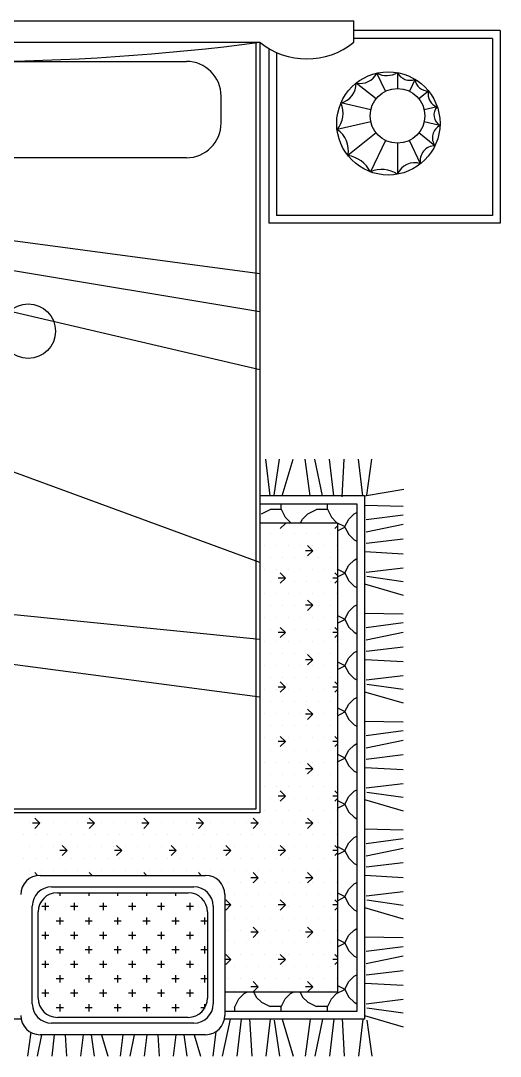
# Model space of a CAD drawing. Header units: inches. Extents: x 11.4 to 53.9, y 13.7 to 38.5.
# Drawn here: x 22.176 to 23.419, y 18.944 to 21.631 of the extents above; entities that cross this region are included whole.
import ezdxf

# ---------------------------------------------------------------- set-up
doc = ezdxf.new("R2010")
doc.units = ezdxf.units.IN
doc.header["$MEASUREMENT"] = 0
doc.layers.add('02', color=2, linetype='Continuous')
doc.layers.add('4', color=4, linetype='Continuous')

msp = doc.modelspace()

# ---------------------------------------------------------------- linework, layer by layer
at = {"layer": '02'}
for p, q in [((23.3987, 21.5856), (23.0394, 21.5856)), ((23.3987, 21.5856), (23.3987, 21.1256)), ((22.7853, 21.5757), (22.7853, 19.5857)), ((21.4853, 21.5257), (22.6053, 21.5257)), ((22.8387, 21.549), (22.8387, 21.1256)), ((23.1216, 21.4483), (23.099, 21.4953)), ((23.1524, 21.4966), (23.1524, 21.4553)), ((23.1981, 21.4793), (23.1831, 21.4483)), ((23.0969, 21.4287), (23.0455, 21.4697)), ((23.233, 21.4488), (23.2078, 21.4287)), ((22.6953, 21.3657), (22.6953, 21.4357)), ((23.0833, 21.4002), (23.0058, 21.4179)), ((23.2555, 21.408), (23.2215, 21.4002)), ((23.0833, 21.3687), (22.9958, 21.3487)), ((23.2625, 21.3593), (23.2215, 21.3687)), ((23.0969, 21.3403), (23.0236, 21.2818)), ((23.2495, 21.307), (23.2078, 21.3403)), ((23.1216, 21.3206), (23.0824, 21.2391)), ((23.1524, 21.3136), (23.1524, 21.233)), ((23.2123, 21.2601), (23.1831, 21.3206)), ((22.6053, 21.2757), (21.4853, 21.2757)), ((21.2953, 21.1757), (22.7953, 20.9757)), ((22.7953, 20.8757), (21.2953, 21.1257)), ((23.3987, 21.1256), (22.8387, 21.1256)), ((22.7953, 20.7257), (21.2953, 21.0757)), ((22.7953, 20.2257), (21.2953, 20.7757)), ((22.8223, 20.398), (22.811, 20.494)), ((22.833, 20.4002), (22.8463, 20.494)), ((22.8539, 20.398), (22.882, 20.494)), ((22.9262, 20.398), (22.9134, 20.494)), ((22.9583, 20.398), (22.9383, 20.494)), ((22.9876, 20.398), (22.9761, 20.494)), ((23.0089, 20.3958), (23.0146, 20.494)), ((23.0623, 20.398), (23.051, 20.494)), ((23.073, 20.4002), (23.0863, 20.494)), ((23.0671, 20.398), (22.7953, 20.398)), ((23.0671, 20.398), (23.1686, 20.4155)), ((23.0671, 20.398), (23.0671, 19.0401)), ((22.7953, 20.378), (23.0471, 20.378)), ((22.8498, 20.378), (22.8498, 20.3654)), ((22.9698, 20.378), (22.9698, 20.3654)), ((23.0471, 20.378), (23.0471, 19.0601)), ((23.0667, 20.374), (23.1671, 20.372)), ((22.7997, 20.3517), (22.8223, 20.363)), ((22.7997, 20.3517), (22.8223, 20.363)), ((22.8498, 20.363), (22.8223, 20.363)), ((22.8498, 20.3654), (22.8611, 20.3428)), ((22.8611, 20.3429), (22.8747, 20.3293)), ((22.9061, 20.3381), (22.9197, 20.3517)), ((22.9197, 20.3517), (22.9423, 20.363)), ((22.9197, 20.3517), (22.9423, 20.363)), ((22.9698, 20.363), (22.9423, 20.363)), ((22.9698, 20.3654), (22.9811, 20.3428)), ((22.9811, 20.3429), (22.9947, 20.3293)), ((23.0261, 20.3381), (23.0397, 20.3517)), ((23.0397, 20.3517), (23.0471, 20.3554)), ((23.0397, 20.3517), (23.0471, 20.3554)), ((23.0711, 20.3366), (23.1671, 20.3494)), ((22.7953, 20.328), (22.9971, 20.328)), ((22.8619, 20.3266), (22.8486, 20.3134)), ((22.8619, 20.3266), (22.8605, 20.328)), ((22.8747, 20.3293), (22.8773, 20.328)), ((22.9011, 20.328), (22.9061, 20.3381)), ((22.9971, 20.3205), (22.99, 20.3134)), ((22.9947, 20.3293), (23.0163, 20.3185)), ((22.9947, 20.3293), (23.0163, 20.3185)), ((22.9971, 20.328), (22.9971, 19.1101)), ((22.9971, 20.3079), (23.0163, 20.3175)), ((22.9971, 20.3079), (23.0163, 20.3175)), ((23.0163, 20.3185), (23.0261, 20.3381)), ((23.0163, 20.3175), (23.0261, 20.2979)), ((23.0711, 20.3046), (23.1671, 20.3245)), ((22.823, 20.3013), (22.823, 20.3013)), ((22.8543, 20.3013), (22.8543, 20.3013)), ((22.8855, 20.3013), (22.8855, 20.3013)), ((22.9168, 20.3013), (22.9168, 20.3013)), ((22.948, 20.3013), (22.948, 20.3013)), ((22.9793, 20.3013), (22.9793, 20.3013)), ((23.0261, 20.2979), (23.0397, 20.2843)), ((22.8074, 20.2701), (22.8074, 20.2701)), ((22.8387, 20.2701), (22.8387, 20.2701)), ((22.8699, 20.2701), (22.8699, 20.2701)), ((22.9012, 20.2701), (22.9012, 20.2701)), ((22.9326, 20.2559), (22.9193, 20.2692)), ((22.9324, 20.2701), (22.9324, 20.2701)), ((22.9637, 20.2701), (22.9637, 20.2701)), ((22.9949, 20.2701), (22.9949, 20.2701)), ((23.0397, 20.2843), (23.0471, 20.2806)), ((23.0397, 20.2843), (23.0471, 20.2806)), ((23.0711, 20.2753), (23.1671, 20.2868)), ((22.823, 20.2388), (22.823, 20.2388)), ((22.8543, 20.2388), (22.8543, 20.2388)), ((22.8855, 20.2388), (22.8855, 20.2388)), ((22.9326, 20.2559), (22.9138, 20.2559)), ((22.9168, 20.2388), (22.9168, 20.2388)), ((22.9326, 20.2559), (22.9193, 20.2426)), ((22.948, 20.2388), (22.948, 20.2388)), ((22.9793, 20.2388), (22.9793, 20.2388)), ((23.0397, 20.2317), (23.0471, 20.2354)), ((23.0397, 20.2317), (23.0471, 20.2354)), ((23.0689, 20.2539), (23.1671, 20.2483)), ((23.0163, 20.1985), (23.0261, 20.2181)), ((23.0261, 20.2181), (23.0397, 20.2317)), ((23.0711, 20.2006), (23.1671, 20.2119)), ((22.8074, 20.2076), (22.8074, 20.2076)), ((22.8387, 20.2076), (22.8387, 20.2076)), ((22.8619, 20.1852), (22.8431, 20.1852)), ((22.8619, 20.1852), (22.8486, 20.1984)), ((22.8619, 20.1852), (22.8486, 20.1719)), ((22.8699, 20.2076), (22.8699, 20.2076)), ((22.9012, 20.2076), (22.9012, 20.2076)), ((22.9324, 20.2076), (22.9324, 20.2076)), ((22.9637, 20.2076), (22.9637, 20.2076)), ((22.9971, 20.1852), (22.9845, 20.1852)), ((22.9971, 20.1913), (22.99, 20.1984)), ((22.9949, 20.2076), (22.9949, 20.2076)), ((22.9971, 20.2081), (23.0163, 20.1985)), ((22.9971, 20.2081), (23.0163, 20.1985)), ((22.9971, 20.1879), (23.0163, 20.1975)), ((22.9971, 20.1879), (23.0163, 20.1975)), ((23.0163, 20.1975), (23.0261, 20.1779)), ((23.0733, 20.1899), (23.1671, 20.1765)), ((22.7953, 20.0257), (21.2953, 20.1757)), ((22.823, 20.1763), (22.823, 20.1763)), ((22.8543, 20.1763), (22.8543, 20.1763)), ((22.8855, 20.1763), (22.8855, 20.1763)), ((22.9168, 20.1763), (22.9168, 20.1763)), ((22.948, 20.1763), (22.948, 20.1763)), ((22.9793, 20.1763), (22.9793, 20.1763)), ((22.9971, 20.179), (22.99, 20.1719)), ((23.0261, 20.1779), (23.0397, 20.1643)), ((23.0397, 20.1643), (23.0471, 20.1606)), ((23.0397, 20.1643), (23.0471, 20.1606)), ((23.0671, 20.1701), (23.1671, 20.1409)), ((22.8074, 20.1451), (22.8074, 20.1451)), ((22.8387, 20.1451), (22.8387, 20.1451)), ((22.8699, 20.1451), (22.8699, 20.1451)), ((22.9012, 20.1451), (22.9012, 20.1451)), ((22.9326, 20.1145), (22.9193, 20.1277)), ((22.9324, 20.1451), (22.9324, 20.1451)), ((22.9637, 20.1451), (22.9637, 20.1451)), ((22.9949, 20.1451), (22.9949, 20.1451)), ((22.823, 20.1138), (22.823, 20.1138)), ((22.8543, 20.1138), (22.8543, 20.1138)), ((22.8855, 20.1138), (22.8855, 20.1138)), ((22.9326, 20.1145), (22.9138, 20.1145)), ((22.9168, 20.1138), (22.9168, 20.1138)), ((22.9326, 20.1145), (22.9193, 20.1012)), ((22.948, 20.1138), (22.948, 20.1138)), ((22.9793, 20.1138), (22.9793, 20.1138)), ((23.0261, 20.0981), (23.0397, 20.1117)), ((23.0397, 20.1117), (23.0471, 20.1154)), ((22.7953, 19.8757), (21.2953, 20.0757)), ((22.8074, 20.0826), (22.8074, 20.0826)), ((22.8387, 20.0826), (22.8387, 20.0826)), ((22.8699, 20.0826), (22.8699, 20.0826)), ((22.9012, 20.0826), (22.9012, 20.0826)), ((22.9324, 20.0826), (22.9324, 20.0826)), ((22.9637, 20.0826), (22.9637, 20.0826)), ((22.9949, 20.0826), (22.9949, 20.0826)), ((22.9971, 20.0881), (23.0163, 20.0785)), ((22.9971, 20.0881), (23.0163, 20.0785)), ((22.9971, 20.0679), (23.0163, 20.0775)), ((22.9971, 20.0679), (23.0163, 20.0775)), ((23.0163, 20.0785), (23.0261, 20.0981)), ((23.0163, 20.0775), (23.0261, 20.0579)), ((23.0667, 20.094), (23.1671, 20.092)), ((22.823, 20.0513), (22.823, 20.0513)), ((22.8619, 20.0438), (22.8486, 20.057)), ((22.8543, 20.0513), (22.8543, 20.0513)), ((22.8855, 20.0513), (22.8855, 20.0513)), ((22.9168, 20.0513), (22.9168, 20.0513)), ((22.948, 20.0513), (22.948, 20.0513)), ((22.9793, 20.0513), (22.9793, 20.0513)), ((22.9971, 20.0499), (22.99, 20.057)), ((23.0261, 20.0579), (23.0397, 20.0443)), ((23.0711, 20.0566), (23.1671, 20.0694)), ((22.8074, 20.0201), (22.8074, 20.0201)), ((22.8387, 20.0201), (22.8387, 20.0201)), ((22.8619, 20.0438), (22.8431, 20.0438)), ((22.8619, 20.0438), (22.8486, 20.0305)), ((22.8699, 20.0201), (22.8699, 20.0201)), ((22.9012, 20.0201), (22.9012, 20.0201)), ((22.9324, 20.0201), (22.9324, 20.0201)), ((22.9637, 20.0201), (22.9637, 20.0201)), ((22.9971, 20.0438), (22.9845, 20.0438)), ((22.9971, 20.0376), (22.99, 20.0305)), ((22.9949, 20.0201), (22.9949, 20.0201)), ((23.0397, 20.0443), (23.0471, 20.0406)), ((23.0711, 20.0246), (23.1671, 20.0445)), ((23.0397, 19.9917), (23.0471, 19.9954)), ((23.0711, 19.9953), (23.1671, 20.0068)), ((22.823, 19.9888), (22.823, 19.9888)), ((22.8543, 19.9888), (22.8543, 19.9888)), ((22.8855, 19.9888), (22.8855, 19.9888)), ((22.9326, 19.9731), (22.9138, 19.9731)), ((22.9168, 19.9888), (22.9168, 19.9888)), ((22.9326, 19.9731), (22.9193, 19.9863)), ((22.9326, 19.9731), (22.9193, 19.9598)), ((22.948, 19.9888), (22.948, 19.9888)), ((22.9793, 19.9888), (22.9793, 19.9888)), ((22.9971, 19.9681), (23.0163, 19.9585)), ((22.9971, 19.9681), (23.0163, 19.9585)), ((23.0163, 19.9585), (23.0261, 19.9781)), ((23.0261, 19.9781), (23.0397, 19.9917)), ((23.0689, 19.9739), (23.1671, 19.9683)), ((22.8074, 19.9576), (22.8074, 19.9576)), ((22.8387, 19.9576), (22.8387, 19.9576)), ((22.8699, 19.9576), (22.8699, 19.9576)), ((22.9012, 19.9576), (22.9012, 19.9576)), ((22.9324, 19.9576), (22.9324, 19.9576)), ((22.9637, 19.9576), (22.9637, 19.9576)), ((22.9949, 19.9576), (22.9949, 19.9576)), ((22.9971, 19.9479), (23.0163, 19.9575)), ((22.9971, 19.9479), (23.0163, 19.9575)), ((23.0163, 19.9575), (23.0261, 19.9379)), ((22.823, 19.9263), (22.823, 19.9263)), ((22.8619, 19.9023), (22.8486, 19.9156)), ((22.8543, 19.9263), (22.8543, 19.9263)), ((22.8855, 19.9263), (22.8855, 19.9263)), ((22.9168, 19.9263), (22.9168, 19.9263)), ((22.948, 19.9263), (22.948, 19.9263)), ((22.9793, 19.9263), (22.9793, 19.9263)), ((22.9971, 19.9085), (22.99, 19.9156)), ((23.0261, 19.9379), (23.0397, 19.9243)), ((23.0397, 19.9243), (23.0471, 19.9206)), ((23.0397, 19.9243), (23.0471, 19.9206)), ((23.0711, 19.9206), (23.1671, 19.9319)), ((22.8074, 19.8951), (22.8074, 19.8951)), ((22.8387, 19.8951), (22.8387, 19.8951)), ((22.8619, 19.9023), (22.8431, 19.9023)), ((22.8619, 19.9023), (22.8486, 19.8891)), ((22.8699, 19.8951), (22.8699, 19.8951)), ((22.9012, 19.8951), (22.9012, 19.8951)), ((22.9324, 19.8951), (22.9324, 19.8951)), ((22.9637, 19.8951), (22.9637, 19.8951)), ((22.9971, 19.9023), (22.9845, 19.9023)), ((22.9971, 19.8962), (22.99, 19.8891)), ((22.9949, 19.8951), (22.9949, 19.8951)), ((23.0671, 19.8901), (23.1671, 19.8609)), ((23.0733, 19.9099), (23.1671, 19.8965)), ((22.823, 19.8638), (22.823, 19.8638)), ((22.8543, 19.8638), (22.8543, 19.8638)), ((22.8855, 19.8638), (22.8855, 19.8638)), ((22.9168, 19.8638), (22.9168, 19.8638)), ((22.948, 19.8638), (22.948, 19.8638)), ((22.9793, 19.8638), (22.9793, 19.8638)), ((23.0261, 19.8581), (23.0397, 19.8717)), ((23.0397, 19.8717), (23.0471, 19.8754)), ((22.8074, 19.8326), (22.8074, 19.8326)), ((22.8387, 19.8326), (22.8387, 19.8326)), ((22.8699, 19.8326), (22.8699, 19.8326)), ((22.9012, 19.8326), (22.9012, 19.8326)), ((22.9326, 19.8316), (22.9193, 19.8449)), ((22.9324, 19.8326), (22.9324, 19.8326)), ((22.9637, 19.8326), (22.9637, 19.8326)), ((22.9949, 19.8326), (22.9949, 19.8326)), ((22.9971, 19.8481), (23.0163, 19.8385)), ((22.9971, 19.8481), (23.0163, 19.8385)), ((22.9971, 19.8279), (23.0163, 19.8375)), ((23.0163, 19.8385), (23.0261, 19.8581)), ((23.0163, 19.8375), (23.0261, 19.8179)), ((22.9326, 19.8316), (22.9138, 19.8316)), ((22.9326, 19.8316), (22.9193, 19.8184)), ((23.0261, 19.8179), (23.0397, 19.8043)), ((23.0667, 19.814), (23.1671, 19.812)), ((22.823, 19.8013), (22.823, 19.8013)), ((22.8543, 19.8013), (22.8543, 19.8013)), ((22.8855, 19.8013), (22.8855, 19.8013)), ((22.9168, 19.8013), (22.9168, 19.8013)), ((22.948, 19.8013), (22.948, 19.8013)), ((22.9793, 19.8013), (22.9793, 19.8013)), ((23.0397, 19.8043), (23.0471, 19.8006)), ((23.0711, 19.7766), (23.1671, 19.7894)), ((22.8074, 19.7701), (22.8074, 19.7701)), ((22.8387, 19.7701), (22.8387, 19.7701)), ((22.8619, 19.7609), (22.8431, 19.7609)), ((22.8619, 19.7609), (22.8486, 19.7742)), ((22.8619, 19.7609), (22.8486, 19.7477)), ((22.8699, 19.7701), (22.8699, 19.7701)), ((22.9012, 19.7701), (22.9012, 19.7701)), ((22.9324, 19.7701), (22.9324, 19.7701)), ((22.9637, 19.7701), (22.9637, 19.7701)), ((22.9971, 19.7609), (22.9845, 19.7609)), ((22.9971, 19.7671), (22.99, 19.7742)), ((22.9971, 19.7548), (22.99, 19.7477)), ((22.9949, 19.7701), (22.9949, 19.7701)), ((23.0261, 19.7381), (23.0397, 19.7517)), ((23.0397, 19.7517), (23.0471, 19.7554)), ((23.0397, 19.7517), (23.0471, 19.7554)), ((23.0711, 19.7446), (23.1671, 19.7645)), ((22.823, 19.7388), (22.823, 19.7388)), ((22.8543, 19.7388), (22.8543, 19.7388)), ((22.8855, 19.7388), (22.8855, 19.7388)), ((22.9168, 19.7388), (22.9168, 19.7388)), ((22.948, 19.7388), (22.948, 19.7388)), ((22.9793, 19.7388), (22.9793, 19.7388)), ((22.9971, 19.7281), (23.0163, 19.7185)), ((22.9971, 19.7281), (23.0163, 19.7185)), ((23.0163, 19.7185), (23.0261, 19.7381)), ((23.0711, 19.7153), (23.1671, 19.7268)), ((22.8074, 19.7076), (22.8074, 19.7076)), ((22.8387, 19.7076), (22.8387, 19.7076)), ((22.8699, 19.7076), (22.8699, 19.7076)), ((22.9012, 19.7076), (22.9012, 19.7076)), ((22.9326, 19.6902), (22.9193, 19.7035)), ((22.9324, 19.7076), (22.9324, 19.7076)), ((22.9637, 19.7076), (22.9637, 19.7076)), ((22.9949, 19.7076), (22.9949, 19.7076)), ((22.9971, 19.7079), (23.0163, 19.7175)), ((22.9971, 19.7079), (23.0163, 19.7175)), ((23.0163, 19.7175), (23.0261, 19.6979)), ((23.0261, 19.6979), (23.0397, 19.6843)), ((22.823, 19.6763), (22.823, 19.6763)), ((22.8543, 19.6763), (22.8543, 19.6763)), ((22.8855, 19.6763), (22.8855, 19.6763)), ((22.9326, 19.6902), (22.9138, 19.6902)), ((22.9168, 19.6763), (22.9168, 19.6763)), ((22.9326, 19.6902), (22.9193, 19.677)), ((22.948, 19.6763), (22.948, 19.6763)), ((22.9793, 19.6763), (22.9793, 19.6763)), ((23.0397, 19.6843), (23.0471, 19.6806)), ((23.0397, 19.6843), (23.0471, 19.6806)), ((23.0689, 19.6939), (23.1671, 19.6883)), ((22.8074, 19.6451), (22.8074, 19.6451)), ((22.8387, 19.6451), (22.8387, 19.6451)), ((22.8699, 19.6451), (22.8699, 19.6451)), ((22.9012, 19.6451), (22.9012, 19.6451)), ((22.9324, 19.6451), (22.9324, 19.6451)), ((22.9637, 19.6451), (22.9637, 19.6451)), ((22.9949, 19.6451), (22.9949, 19.6451)), ((23.0711, 19.6406), (23.1671, 19.6519)), ((22.8619, 19.6195), (22.8431, 19.6195)), ((22.8619, 19.6195), (22.8486, 19.6328)), ((22.8619, 19.6195), (22.8486, 19.6062)), ((22.9971, 19.6195), (22.9845, 19.6195)), ((22.9971, 19.6256), (22.99, 19.6328)), ((23.0163, 19.5985), (23.0261, 19.6181)), ((23.0261, 19.6181), (23.0397, 19.6317)), ((23.0397, 19.6317), (23.0471, 19.6354)), ((23.0397, 19.6317), (23.0471, 19.6354)), ((23.0733, 19.6299), (23.1671, 19.6165)), ((22.823, 19.6138), (22.823, 19.6138)), ((22.8543, 19.6138), (22.8543, 19.6138)), ((22.8855, 19.6138), (22.8855, 19.6138)), ((22.9168, 19.6138), (22.9168, 19.6138)), ((22.948, 19.6138), (22.948, 19.6138)), ((22.9793, 19.6138), (22.9793, 19.6138)), ((22.9971, 19.6134), (22.99, 19.6062)), ((22.9971, 19.6081), (23.0163, 19.5985)), ((22.9971, 19.6081), (23.0163, 19.5985)), ((22.9971, 19.5879), (23.0163, 19.5975)), ((23.0163, 19.5975), (23.0261, 19.5779)), ((23.0671, 19.6101), (23.1671, 19.5809)), ((22.7853, 19.5857), (21.3053, 19.5857)), ((22.8074, 19.5826), (22.8074, 19.5826)), ((22.8387, 19.5826), (22.8387, 19.5826)), ((22.8699, 19.5826), (22.8699, 19.5826)), ((22.9012, 19.5826), (22.9012, 19.5826)), ((22.9324, 19.5826), (22.9324, 19.5826)), ((22.9637, 19.5826), (22.9637, 19.5826)), ((22.9949, 19.5826), (22.9949, 19.5826)), ((23.0261, 19.5779), (23.0397, 19.5643)), ((23.0397, 19.5643), (23.0471, 19.5606)), ((23.0397, 19.5643), (23.0471, 19.5606)), ((22.198, 19.5513), (22.198, 19.5513)), ((22.2255, 19.5488), (22.2067, 19.5488)), ((22.2255, 19.5488), (22.2122, 19.5621)), ((22.2255, 19.5488), (22.2122, 19.5355)), ((22.2293, 19.5513), (22.2293, 19.5513)), ((22.2605, 19.5513), (22.2605, 19.5513)), ((22.2918, 19.5513), (22.2918, 19.5513)), ((22.323, 19.5513), (22.323, 19.5513)), ((22.3669, 19.5488), (22.3481, 19.5488)), ((22.3669, 19.5488), (22.3536, 19.5621)), ((22.3669, 19.5488), (22.3536, 19.5355)), ((22.3543, 19.5513), (22.3543, 19.5513)), ((22.3855, 19.5513), (22.3855, 19.5513)), ((22.4168, 19.5513), (22.4168, 19.5513)), ((22.448, 19.5513), (22.448, 19.5513)), ((22.4793, 19.5513), (22.4793, 19.5513)), ((22.5083, 19.5488), (22.4895, 19.5488)), ((22.5083, 19.5488), (22.495, 19.5621)), ((22.5083, 19.5488), (22.495, 19.5355)), ((22.5105, 19.5513), (22.5105, 19.5513)), ((22.5418, 19.5513), (22.5418, 19.5513)), ((22.573, 19.5513), (22.573, 19.5513)), ((22.6043, 19.5513), (22.6043, 19.5513)), ((22.6497, 19.5488), (22.631, 19.5488)), ((22.6355, 19.5513), (22.6355, 19.5513)), ((22.6497, 19.5488), (22.6365, 19.5621)), ((22.6497, 19.5488), (22.6365, 19.5355)), ((22.6668, 19.5513), (22.6668, 19.5513)), ((22.698, 19.5513), (22.698, 19.5513)), ((22.7293, 19.5513), (22.7293, 19.5513)), ((22.7605, 19.5513), (22.7605, 19.5513)), ((22.7911, 19.5488), (22.7724, 19.5488)), ((22.7911, 19.5488), (22.7779, 19.5621)), ((22.7911, 19.5488), (22.7779, 19.5355)), ((22.7918, 19.5513), (22.7918, 19.5513)), ((22.823, 19.5513), (22.823, 19.5513)), ((22.8543, 19.5513), (22.8543, 19.5513)), ((22.8855, 19.5513), (22.8855, 19.5513)), ((22.9326, 19.5488), (22.9138, 19.5488)), ((22.9168, 19.5513), (22.9168, 19.5513)), ((22.9326, 19.5488), (22.9193, 19.5621)), ((22.9326, 19.5488), (22.9193, 19.5355)), ((22.948, 19.5513), (22.948, 19.5513)), ((22.9793, 19.5513), (22.9793, 19.5513)), ((22.1824, 19.5201), (22.1824, 19.5201)), ((22.2137, 19.5201), (22.2137, 19.5201)), ((22.2449, 19.5201), (22.2449, 19.5201)), ((22.2762, 19.5201), (22.2762, 19.5201)), ((22.3074, 19.5201), (22.3074, 19.5201)), ((22.3387, 19.5201), (22.3387, 19.5201)), ((22.3699, 19.5201), (22.3699, 19.5201)), ((22.4012, 19.5201), (22.4012, 19.5201)), ((22.4324, 19.5201), (22.4324, 19.5201)), ((22.4637, 19.5201), (22.4637, 19.5201)), ((22.4949, 19.5201), (22.4949, 19.5201)), ((22.5262, 19.5201), (22.5262, 19.5201)), ((22.5574, 19.5201), (22.5574, 19.5201)), ((22.5887, 19.5201), (22.5887, 19.5201)), ((22.6199, 19.5201), (22.6199, 19.5201)), ((22.6512, 19.5201), (22.6512, 19.5201)), ((22.6824, 19.5201), (22.6824, 19.5201)), ((22.7137, 19.5201), (22.7137, 19.5201)), ((22.7449, 19.5201), (22.7449, 19.5201)), ((22.7762, 19.5201), (22.7762, 19.5201)), ((22.8074, 19.5201), (22.8074, 19.5201)), ((22.8387, 19.5201), (22.8387, 19.5201)), ((22.8699, 19.5201), (22.8699, 19.5201)), ((22.9012, 19.5201), (22.9012, 19.5201)), ((22.9324, 19.5201), (22.9324, 19.5201)), ((22.9637, 19.5201), (22.9637, 19.5201)), ((22.9949, 19.5201), (22.9949, 19.5201)), ((23.0261, 19.4981), (23.0397, 19.5117)), ((23.0397, 19.5117), (23.0471, 19.5154)), ((23.0397, 19.5117), (23.0471, 19.5154)), ((23.0667, 19.534), (23.1671, 19.532)), ((23.0711, 19.4966), (23.1671, 19.5094)), ((22.198, 19.4888), (22.198, 19.4888)), ((22.2293, 19.4888), (22.2293, 19.4888)), ((22.2605, 19.4888), (22.2605, 19.4888)), ((22.2962, 19.4781), (22.2829, 19.4913)), ((22.2918, 19.4888), (22.2918, 19.4888)), ((22.323, 19.4888), (22.323, 19.4888)), ((22.3543, 19.4888), (22.3543, 19.4888)), ((22.3855, 19.4888), (22.3855, 19.4888)), ((22.4168, 19.4888), (22.4168, 19.4888)), ((22.4376, 19.4781), (22.4243, 19.4913)), ((22.448, 19.4888), (22.448, 19.4888)), ((22.4793, 19.4888), (22.4793, 19.4888)), ((22.5105, 19.4888), (22.5105, 19.4888)), ((22.5418, 19.4888), (22.5418, 19.4888)), ((22.579, 19.4781), (22.5657, 19.4913)), ((22.573, 19.4888), (22.573, 19.4888)), ((22.6043, 19.4888), (22.6043, 19.4888)), ((22.6355, 19.4888), (22.6355, 19.4888)), ((22.6668, 19.4888), (22.6668, 19.4888)), ((22.698, 19.4888), (22.698, 19.4888)), ((22.7204, 19.4781), (22.7072, 19.4913)), ((22.7293, 19.4888), (22.7293, 19.4888)), ((22.7605, 19.4888), (22.7605, 19.4888)), ((22.7918, 19.4888), (22.7918, 19.4888)), ((22.823, 19.4888), (22.823, 19.4888)), ((22.8619, 19.4781), (22.8486, 19.4913)), ((22.8543, 19.4888), (22.8543, 19.4888)), ((22.8855, 19.4888), (22.8855, 19.4888)), ((22.9168, 19.4888), (22.9168, 19.4888)), ((22.948, 19.4888), (22.948, 19.4888)), ((22.9793, 19.4888), (22.9793, 19.4888)), ((22.9971, 19.4842), (22.99, 19.4913)), ((22.9971, 19.4881), (23.0163, 19.4785)), ((22.9971, 19.4881), (23.0163, 19.4785)), ((23.0163, 19.4785), (23.0261, 19.4981)), ((23.0711, 19.4646), (23.1671, 19.4845)), ((22.1824, 19.4576), (22.1824, 19.4576)), ((22.2137, 19.4576), (22.2137, 19.4576)), ((22.2449, 19.4576), (22.2449, 19.4576)), ((22.2762, 19.4576), (22.2762, 19.4576)), ((22.2962, 19.4781), (22.2774, 19.4781)), ((22.2962, 19.4781), (22.2829, 19.4648)), ((22.3074, 19.4576), (22.3074, 19.4576)), ((22.3387, 19.4576), (22.3387, 19.4576)), ((22.3699, 19.4576), (22.3699, 19.4576)), ((22.4012, 19.4576), (22.4012, 19.4576)), ((22.4376, 19.4781), (22.4188, 19.4781)), ((22.4376, 19.4781), (22.4243, 19.4648)), ((22.4324, 19.4576), (22.4324, 19.4576)), ((22.4637, 19.4576), (22.4637, 19.4576)), ((22.4949, 19.4576), (22.4949, 19.4576)), ((22.5262, 19.4576), (22.5262, 19.4576)), ((22.5574, 19.4576), (22.5574, 19.4576)), ((22.579, 19.4781), (22.5603, 19.4781)), ((22.579, 19.4781), (22.5657, 19.4648)), ((22.5887, 19.4576), (22.5887, 19.4576)), ((22.6199, 19.4576), (22.6199, 19.4576)), ((22.6512, 19.4576), (22.6512, 19.4576)), ((22.6824, 19.4576), (22.6824, 19.4576)), ((22.7204, 19.4781), (22.7017, 19.4781)), ((22.7204, 19.4781), (22.7072, 19.4648)), ((22.7137, 19.4576), (22.7137, 19.4576)), ((22.7449, 19.4576), (22.7449, 19.4576)), ((22.7762, 19.4576), (22.7762, 19.4576)), ((22.8074, 19.4576), (22.8074, 19.4576)), ((22.8387, 19.4576), (22.8387, 19.4576)), ((22.8619, 19.4781), (22.8431, 19.4781)), ((22.8619, 19.4781), (22.8486, 19.4648)), ((22.8699, 19.4576), (22.8699, 19.4576)), ((22.9012, 19.4576), (22.9012, 19.4576)), ((22.9324, 19.4576), (22.9324, 19.4576)), ((22.9637, 19.4576), (22.9637, 19.4576)), ((22.9971, 19.4781), (22.9845, 19.4781)), ((22.9971, 19.4719), (22.99, 19.4648)), ((22.9949, 19.4576), (22.9949, 19.4576)), ((22.9971, 19.4679), (23.0163, 19.4775)), ((22.9971, 19.4679), (23.0163, 19.4775)), ((23.0163, 19.4775), (23.0261, 19.4579)), ((23.0261, 19.4579), (23.0397, 19.4443)), ((23.0397, 19.4443), (23.0471, 19.4406)), ((23.0397, 19.4443), (23.0471, 19.4406)), ((23.0711, 19.4353), (23.1671, 19.4468)), ((22.198, 19.4263), (22.198, 19.4263)), ((22.2196, 19.4132), (22.2122, 19.4206)), ((22.2259, 19.4136), (22.6549, 19.4136)), ((22.2293, 19.4263), (22.2293, 19.4263)), ((22.2605, 19.4263), (22.2605, 19.4263)), ((22.2918, 19.4263), (22.2918, 19.4263)), ((22.323, 19.4263), (22.323, 19.4263)), ((22.3607, 19.4136), (22.3536, 19.4206)), ((22.3543, 19.4263), (22.3543, 19.4263)), ((22.3855, 19.4263), (22.3855, 19.4263)), ((22.4168, 19.4263), (22.4168, 19.4263)), ((22.448, 19.4263), (22.448, 19.4263)), ((22.4793, 19.4263), (22.4793, 19.4263)), ((22.5021, 19.4136), (22.495, 19.4206)), ((22.5105, 19.4263), (22.5105, 19.4263)), ((22.5418, 19.4263), (22.5418, 19.4263)), ((22.573, 19.4263), (22.573, 19.4263)), ((22.6043, 19.4263), (22.6043, 19.4263)), ((22.6355, 19.4263), (22.6355, 19.4263)), ((22.6435, 19.4136), (22.6365, 19.4206)), ((22.6668, 19.4263), (22.6668, 19.4263)), ((22.698, 19.4263), (22.698, 19.4263)), ((22.7293, 19.4263), (22.7293, 19.4263)), ((22.7605, 19.4263), (22.7605, 19.4263)), ((22.7911, 19.4074), (22.7724, 19.4074)), ((22.7911, 19.4074), (22.7779, 19.4206)), ((22.7911, 19.4074), (22.7779, 19.3941)), ((22.7918, 19.4263), (22.7918, 19.4263)), ((22.823, 19.4263), (22.823, 19.4263)), ((22.8543, 19.4263), (22.8543, 19.4263)), ((22.8855, 19.4263), (22.8855, 19.4263)), ((22.9326, 19.4074), (22.9138, 19.4074)), ((22.9168, 19.4263), (22.9168, 19.4263)), ((22.9326, 19.4074), (22.9193, 19.4206)), ((22.9326, 19.4074), (22.9193, 19.3941)), ((22.948, 19.4263), (22.948, 19.4263)), ((22.9793, 19.4263), (22.9793, 19.4263)), ((23.0689, 19.4139), (23.1671, 19.4083)), ((22.1824, 19.3951), (22.1824, 19.3951)), ((22.2559, 19.3836), (22.6249, 19.3836)), ((22.7137, 19.3951), (22.7137, 19.3951)), ((22.7449, 19.3951), (22.7449, 19.3951)), ((22.7762, 19.3951), (22.7762, 19.3951)), ((22.8074, 19.3951), (22.8074, 19.3951)), ((22.8387, 19.3951), (22.8387, 19.3951)), ((22.8699, 19.3951), (22.8699, 19.3951)), ((22.9012, 19.3951), (22.9012, 19.3951)), ((22.9324, 19.3951), (22.9324, 19.3951)), ((22.9637, 19.3951), (22.9637, 19.3951)), ((22.9949, 19.3951), (22.9949, 19.3951)), ((23.0163, 19.3585), (23.0261, 19.3781)), ((23.0261, 19.3781), (23.0397, 19.3917)), ((23.0397, 19.3917), (23.0471, 19.3954)), ((23.0397, 19.3917), (23.0471, 19.3954)), ((22.2709, 19.3686), (22.6099, 19.3686)), ((22.277, 19.3686), (22.277, 19.3607)), ((22.352, 19.3686), (22.352, 19.3607)), ((22.427, 19.3686), (22.427, 19.3607)), ((22.502, 19.3686), (22.502, 19.3607)), ((22.577, 19.3686), (22.577, 19.3607)), ((22.7049, 19.3636), (22.7049, 19.0501)), ((22.7204, 19.3367), (22.7072, 19.3499)), ((22.7293, 19.3638), (22.7293, 19.3638)), ((22.7605, 19.3638), (22.7605, 19.3638)), ((22.7918, 19.3638), (22.7918, 19.3638)), ((22.823, 19.3638), (22.823, 19.3638)), ((22.8619, 19.3367), (22.8486, 19.3499)), ((22.8543, 19.3638), (22.8543, 19.3638)), ((22.8855, 19.3638), (22.8855, 19.3638)), ((22.9168, 19.3638), (22.9168, 19.3638)), ((22.948, 19.3638), (22.948, 19.3638)), ((22.9793, 19.3638), (22.9793, 19.3638)), ((22.9971, 19.3428), (22.99, 19.3499)), ((22.9971, 19.3681), (23.0163, 19.3585)), ((22.9971, 19.3681), (23.0163, 19.3585)), ((22.9971, 19.3479), (23.0163, 19.3575)), ((22.9971, 19.3479), (23.0163, 19.3575)), ((23.0163, 19.3575), (23.0261, 19.3379)), ((23.0711, 19.3606), (23.1671, 19.3719)), ((23.0733, 19.3499), (23.1671, 19.3365)), ((22.2059, 19.0801), (22.2059, 19.3336)), ((22.2489, 19.3326), (22.2302, 19.3326)), ((22.2395, 19.342), (22.2395, 19.3232)), ((22.3239, 19.3326), (22.3052, 19.3326)), ((22.3145, 19.342), (22.3145, 19.3232)), ((22.3989, 19.3326), (22.3802, 19.3326)), ((22.3895, 19.342), (22.3895, 19.3232)), ((22.4739, 19.3326), (22.4552, 19.3326)), ((22.4645, 19.342), (22.4645, 19.3232)), ((22.5489, 19.3326), (22.5302, 19.3326)), ((22.5395, 19.342), (22.5395, 19.3232)), ((22.6239, 19.3326), (22.6052, 19.3326)), ((22.6145, 19.342), (22.6145, 19.3232)), ((22.6749, 19.3336), (22.6749, 19.0801)), ((22.7204, 19.3367), (22.7049, 19.3367)), ((22.7204, 19.3367), (22.7072, 19.3234)), ((22.7137, 19.3326), (22.7137, 19.3326)), ((22.7449, 19.3326), (22.7449, 19.3326)), ((22.7762, 19.3326), (22.7762, 19.3326)), ((22.8074, 19.3326), (22.8074, 19.3326)), ((22.8387, 19.3326), (22.8387, 19.3326)), ((22.8619, 19.3367), (22.8431, 19.3367)), ((22.8619, 19.3367), (22.8486, 19.3234)), ((22.8699, 19.3326), (22.8699, 19.3326)), ((22.9012, 19.3326), (22.9012, 19.3326)), ((22.9324, 19.3326), (22.9324, 19.3326)), ((22.9637, 19.3326), (22.9637, 19.3326)), ((22.9971, 19.3367), (22.9845, 19.3367)), ((22.9971, 19.3305), (22.99, 19.3234)), ((22.9949, 19.3326), (22.9949, 19.3326)), ((23.0261, 19.3379), (23.0397, 19.3243)), ((23.0397, 19.3243), (23.0471, 19.3206)), ((23.0397, 19.3243), (23.0471, 19.3206)), ((23.0671, 19.3301), (23.1671, 19.3009)), ((22.2209, 19.0951), (22.2209, 19.3186)), ((22.2864, 19.2951), (22.2677, 19.2951)), ((22.277, 19.3045), (22.277, 19.2857)), ((22.3614, 19.2951), (22.3427, 19.2951)), ((22.352, 19.3045), (22.352, 19.2857)), ((22.4364, 19.2951), (22.4177, 19.2951)), ((22.427, 19.3045), (22.427, 19.2857)), ((22.5114, 19.2951), (22.4927, 19.2951)), ((22.502, 19.3045), (22.502, 19.2857)), ((22.5864, 19.2951), (22.5677, 19.2951)), ((22.577, 19.3045), (22.577, 19.2857)), ((22.6599, 19.2951), (22.6427, 19.2951)), ((22.652, 19.3045), (22.652, 19.2857)), ((22.6599, 19.3186), (22.6599, 19.0951)), ((22.7293, 19.3013), (22.7293, 19.3013)), ((22.7605, 19.3013), (22.7605, 19.3013)), ((22.7918, 19.3013), (22.7918, 19.3013)), ((22.823, 19.3013), (22.823, 19.3013)), ((22.8543, 19.3013), (22.8543, 19.3013)), ((22.8855, 19.3013), (22.8855, 19.3013)), ((22.9168, 19.3013), (22.9168, 19.3013)), ((22.948, 19.3013), (22.948, 19.3013)), ((22.9793, 19.3013), (22.9793, 19.3013)), ((22.7137, 19.2701), (22.7137, 19.2701)), ((22.7449, 19.2701), (22.7449, 19.2701)), ((22.7762, 19.2701), (22.7762, 19.2701)), ((22.7911, 19.266), (22.7779, 19.2792)), ((22.8074, 19.2701), (22.8074, 19.2701)), ((22.8387, 19.2701), (22.8387, 19.2701)), ((22.8699, 19.2701), (22.8699, 19.2701)), ((22.9012, 19.2701), (22.9012, 19.2701)), ((22.9326, 19.266), (22.9193, 19.2792)), ((22.9324, 19.2701), (22.9324, 19.2701)), ((22.9637, 19.2701), (22.9637, 19.2701)), ((22.9949, 19.2701), (22.9949, 19.2701)), ((23.0261, 19.2581), (23.0397, 19.2717)), ((23.0397, 19.2717), (23.0471, 19.2754)), ((23.0397, 19.2717), (23.0471, 19.2754)), ((22.2489, 19.2576), (22.2302, 19.2576)), ((22.2395, 19.267), (22.2395, 19.2482)), ((22.3239, 19.2576), (22.3052, 19.2576)), ((22.3145, 19.267), (22.3145, 19.2482)), ((22.3989, 19.2576), (22.3802, 19.2576)), ((22.3895, 19.267), (22.3895, 19.2482)), ((22.4739, 19.2576), (22.4552, 19.2576)), ((22.4645, 19.267), (22.4645, 19.2482)), ((22.5489, 19.2576), (22.5302, 19.2576)), ((22.5395, 19.267), (22.5395, 19.2482)), ((22.6239, 19.2576), (22.6052, 19.2576)), ((22.6145, 19.267), (22.6145, 19.2482)), ((22.7911, 19.266), (22.7724, 19.266)), ((22.7911, 19.266), (22.7779, 19.2527)), ((22.9326, 19.266), (22.9138, 19.266)), ((22.9326, 19.266), (22.9193, 19.2527)), ((22.9971, 19.2481), (23.0163, 19.2385)), ((23.0163, 19.2385), (23.0261, 19.2581)), ((23.0667, 19.254), (23.1671, 19.252)), ((22.2864, 19.2201), (22.2677, 19.2201)), ((22.277, 19.2295), (22.277, 19.2107)), ((22.3614, 19.2201), (22.3427, 19.2201)), ((22.352, 19.2295), (22.352, 19.2107)), ((22.4364, 19.2201), (22.4177, 19.2201)), ((22.427, 19.2295), (22.427, 19.2107)), ((22.5114, 19.2201), (22.4927, 19.2201)), ((22.502, 19.2295), (22.502, 19.2107)), ((22.5864, 19.2201), (22.5677, 19.2201)), ((22.577, 19.2295), (22.577, 19.2107)), ((22.6599, 19.2201), (22.6427, 19.2201)), ((22.652, 19.2295), (22.652, 19.2107)), ((22.7293, 19.2388), (22.7293, 19.2388)), ((22.7605, 19.2388), (22.7605, 19.2388)), ((22.7918, 19.2388), (22.7918, 19.2388)), ((22.823, 19.2388), (22.823, 19.2388)), ((22.8543, 19.2388), (22.8543, 19.2388)), ((22.8855, 19.2388), (22.8855, 19.2388)), ((22.9168, 19.2388), (22.9168, 19.2388)), ((22.948, 19.2388), (22.948, 19.2388)), ((22.9793, 19.2388), (22.9793, 19.2388)), ((22.9971, 19.2279), (23.0163, 19.2375)), ((22.9971, 19.2279), (23.0163, 19.2375)), ((23.0163, 19.2375), (23.0261, 19.2179)), ((23.0261, 19.2179), (23.0397, 19.2043)), ((23.0711, 19.2166), (23.1671, 19.2294)), ((22.2395, 19.192), (22.2395, 19.1732)), ((22.3145, 19.192), (22.3145, 19.1732)), ((22.3895, 19.192), (22.3895, 19.1732)), ((22.4645, 19.192), (22.4645, 19.1732)), ((22.5395, 19.192), (22.5395, 19.1732)), ((22.6145, 19.192), (22.6145, 19.1732)), ((22.7204, 19.1952), (22.7049, 19.1952)), ((22.7204, 19.1952), (22.7072, 19.2085)), ((22.7204, 19.1952), (22.7072, 19.182)), ((22.7137, 19.2076), (22.7137, 19.2076)), ((22.7449, 19.2076), (22.7449, 19.2076)), ((22.7762, 19.2076), (22.7762, 19.2076)), ((22.8074, 19.2076), (22.8074, 19.2076)), ((22.8387, 19.2076), (22.8387, 19.2076)), ((22.8619, 19.1952), (22.8431, 19.1952)), ((22.8619, 19.1952), (22.8486, 19.2085)), ((22.8619, 19.1952), (22.8486, 19.182)), ((22.8699, 19.2076), (22.8699, 19.2076)), ((22.9012, 19.2076), (22.9012, 19.2076)), ((22.9324, 19.2076), (22.9324, 19.2076)), ((22.9637, 19.2076), (22.9637, 19.2076)), ((22.9971, 19.1952), (22.9845, 19.1952)), ((22.9971, 19.2014), (22.99, 19.2085)), ((22.9971, 19.1891), (22.99, 19.182)), ((22.9949, 19.2076), (22.9949, 19.2076)), ((23.0397, 19.2043), (23.0471, 19.2006)), ((23.0397, 19.2043), (23.0471, 19.2006)), ((23.0711, 19.1846), (23.1671, 19.2045)), ((22.2489, 19.1826), (22.2302, 19.1826)), ((22.3239, 19.1826), (22.3052, 19.1826)), ((22.3989, 19.1826), (22.3802, 19.1826)), ((22.4739, 19.1826), (22.4552, 19.1826)), ((22.5489, 19.1826), (22.5302, 19.1826)), ((22.6239, 19.1826), (22.6052, 19.1826)), ((22.7293, 19.1763), (22.7293, 19.1763)), ((22.7605, 19.1763), (22.7605, 19.1763)), ((22.7918, 19.1763), (22.7918, 19.1763)), ((22.823, 19.1763), (22.823, 19.1763)), ((22.8543, 19.1763), (22.8543, 19.1763)), ((22.8855, 19.1763), (22.8855, 19.1763)), ((22.9168, 19.1763), (22.9168, 19.1763)), ((22.948, 19.1763), (22.948, 19.1763)), ((22.9793, 19.1763), (22.9793, 19.1763)), ((23.0711, 19.1553), (23.1671, 19.1668)), ((22.2864, 19.1451), (22.2677, 19.1451)), ((22.277, 19.1545), (22.277, 19.1357)), ((22.3614, 19.1451), (22.3427, 19.1451)), ((22.352, 19.1545), (22.352, 19.1357)), ((22.4364, 19.1451), (22.4177, 19.1451)), ((22.427, 19.1545), (22.427, 19.1357)), ((22.5114, 19.1451), (22.4927, 19.1451)), ((22.502, 19.1545), (22.502, 19.1357)), ((22.5864, 19.1451), (22.5677, 19.1451)), ((22.577, 19.1545), (22.577, 19.1357)), ((22.6599, 19.1451), (22.6427, 19.1451)), ((22.652, 19.1545), (22.652, 19.1357)), ((22.7137, 19.1451), (22.7137, 19.1451)), ((22.7449, 19.1451), (22.7449, 19.1451)), ((22.7762, 19.1451), (22.7762, 19.1451)), ((22.7911, 19.1245), (22.7779, 19.1378)), ((22.8074, 19.1451), (22.8074, 19.1451)), ((22.8387, 19.1451), (22.8387, 19.1451)), ((22.8699, 19.1451), (22.8699, 19.1451)), ((22.9012, 19.1451), (22.9012, 19.1451)), ((22.9326, 19.1245), (22.9193, 19.1378)), ((22.9324, 19.1451), (22.9324, 19.1451)), ((22.9637, 19.1451), (22.9637, 19.1451)), ((22.9949, 19.1451), (22.9949, 19.1451)), ((23.0163, 19.1185), (23.0261, 19.1381)), ((23.0261, 19.1381), (23.0397, 19.1517)), ((23.0397, 19.1517), (23.0471, 19.1554)), ((23.0397, 19.1517), (23.0471, 19.1554)), ((23.0689, 19.1339), (23.1671, 19.1283)), ((22.2489, 19.1076), (22.2302, 19.1076)), ((22.2395, 19.117), (22.2395, 19.0982)), ((22.3239, 19.1076), (22.3052, 19.1076)), ((22.3145, 19.117), (22.3145, 19.0982)), ((22.3989, 19.1076), (22.3802, 19.1076)), ((22.3895, 19.117), (22.3895, 19.0982)), ((22.4739, 19.1076), (22.4552, 19.1076)), ((22.4645, 19.117), (22.4645, 19.0982)), ((22.5489, 19.1076), (22.5302, 19.1076)), ((22.5395, 19.117), (22.5395, 19.0982)), ((22.6239, 19.1076), (22.6052, 19.1076)), ((22.6145, 19.117), (22.6145, 19.0982)), ((22.9971, 19.1101), (22.7049, 19.1101)), ((22.7293, 19.1138), (22.7293, 19.1138)), ((22.7411, 19.0931), (22.7547, 19.1067)), ((22.7547, 19.1067), (22.7616, 19.1101)), ((22.7547, 19.1067), (22.7616, 19.1101)), ((22.7605, 19.1138), (22.7605, 19.1138)), ((22.7911, 19.1245), (22.7724, 19.1245)), ((22.7911, 19.1245), (22.7779, 19.1113)), ((22.78, 19.1101), (22.7861, 19.0979)), ((22.7918, 19.1138), (22.7918, 19.1138)), ((22.823, 19.1138), (22.823, 19.1138)), ((22.8543, 19.1138), (22.8543, 19.1138)), ((22.8611, 19.0931), (22.8747, 19.1067)), ((22.8747, 19.1067), (22.8816, 19.1101)), ((22.8855, 19.1138), (22.8855, 19.1138)), ((22.9, 19.1101), (22.9061, 19.0979)), ((22.9326, 19.1245), (22.9138, 19.1245)), ((22.9168, 19.1138), (22.9168, 19.1138)), ((22.9326, 19.1245), (22.9193, 19.1113)), ((22.948, 19.1138), (22.948, 19.1138)), ((22.9793, 19.1138), (22.9793, 19.1138)), ((22.9811, 19.0931), (22.9947, 19.1067)), ((22.9947, 19.1067), (23.0163, 19.1175)), ((22.9971, 19.1281), (23.0163, 19.1185)), ((23.0163, 19.1175), (23.0261, 19.0979)), ((22.277, 19.0795), (22.277, 19.0607)), ((22.352, 19.0795), (22.352, 19.0607)), ((22.427, 19.0795), (22.427, 19.0607)), ((22.502, 19.0795), (22.502, 19.0607)), ((22.577, 19.0795), (22.577, 19.0607)), ((22.652, 19.0795), (22.652, 19.0682)), ((22.7298, 19.0705), (22.7411, 19.0931)), ((22.7861, 19.0979), (22.7997, 19.0843)), ((22.7997, 19.0843), (22.8223, 19.073)), ((22.7997, 19.0843), (22.8223, 19.073)), ((22.8498, 19.0705), (22.8611, 19.0931)), ((22.9061, 19.0979), (22.9197, 19.0843)), ((22.9197, 19.0843), (22.9423, 19.073)), ((22.9698, 19.0705), (22.9811, 19.0931)), ((23.0261, 19.0979), (23.0397, 19.0843)), ((23.0397, 19.0843), (23.0471, 19.0806)), ((23.0397, 19.0843), (23.0471, 19.0806)), ((23.0711, 19.0806), (23.1671, 19.0919)), ((22.2864, 19.0701), (22.2677, 19.0701)), ((22.3614, 19.0701), (22.3427, 19.0701)), ((22.4364, 19.0701), (22.4177, 19.0701)), ((22.5114, 19.0701), (22.4927, 19.0701)), ((22.5864, 19.0701), (22.5677, 19.0701)), ((22.6532, 19.0701), (22.6427, 19.0701)), ((23.0471, 19.0601), (22.7049, 19.0601)), ((22.7298, 19.0705), (22.7298, 19.0601)), ((22.8498, 19.073), (22.8223, 19.073)), ((22.8498, 19.0705), (22.8498, 19.0601)), ((22.9698, 19.073), (22.9423, 19.073)), ((22.9698, 19.0705), (22.9698, 19.0601)), ((23.0733, 19.0699), (23.1671, 19.0565)), ((22.1769, 19.0401), (21.8779, 19.0401)), ((22.6249, 19.0301), (22.2559, 19.0301)), ((22.6099, 19.0451), (22.2709, 19.0451)), ((22.7183, 19.0401), (22.6983, 18.9441)), ((23.0671, 19.0401), (22.7039, 19.0401)), ((22.7476, 19.0401), (22.7361, 18.9441)), ((22.7689, 19.0423), (22.7746, 18.9441)), ((22.8223, 19.0401), (22.811, 18.9441)), ((22.833, 19.0379), (22.8463, 18.9441)), ((22.8539, 19.0401), (22.882, 18.9441)), ((22.9262, 19.0401), (22.9134, 18.9441)), ((22.9583, 19.0401), (22.9383, 18.9441)), ((22.9876, 19.0401), (22.9761, 18.9441)), ((23.0089, 19.0423), (23.0146, 18.9441)), ((23.0623, 19.0401), (23.051, 18.9441)), ((23.0671, 19.0501), (23.1671, 19.0209)), ((23.073, 19.0379), (23.0863, 18.9441)), ((22.2017, 19.0063), (22.1934, 18.9441)), ((22.2299, 19.0001), (22.2183, 18.9441)), ((22.6549, 19.0001), (22.2259, 19.0001)), ((22.2628, 19.0001), (22.2561, 18.9441)), ((22.2914, 19.0001), (22.2946, 18.9441)), ((22.3376, 19.0001), (22.331, 18.9441)), ((22.3584, 19.0001), (22.3663, 18.9441)), ((22.3856, 19.0001), (22.402, 18.9441)), ((22.4409, 19.0001), (22.4334, 18.9441)), ((22.4699, 19.0001), (22.4583, 18.9441)), ((22.5028, 19.0001), (22.4961, 18.9441)), ((22.5314, 19.0001), (22.5346, 18.9441)), ((22.5776, 19.0001), (22.571, 18.9441)), ((22.5984, 19.0001), (22.6063, 18.9441)), ((22.6256, 19.0001), (22.642, 18.9441)), ((22.682, 19.008), (22.6734, 18.9441))]:
    msp.add_line(p, q, dxfattribs=at)
for centre, radius in [((23.1287, 21.3648), 0.1339), ((23.1524, 21.3845), 0.0709), ((22.1953, 20.8257), 0.0707)]:
    msp.add_circle(centre, radius, dxfattribs=at)
for centre, radius, start, end in [((22.0453, 27.1757), 5.65, 262.3719, 277.6281), ((22.6053, 21.4357), 0.09, 0, 90), ((23.0556, 21.5171), 0.0485, 257.9614, 333.3068), ((23.1245, 21.5439), 0.0549, 242.2613, 300.4176), ((23.1845, 21.5126), 0.0359, 206.5242, 292.1375), ((23.2319, 21.4827), 0.034, 185.7319, 271.9485), ((22.9925, 21.4692), 0.053, 284.5268, 0.519), ((23.2649, 21.4398), 0.0331, 164.2366, 253.452), ((22.9465, 21.3912), 0.0651, 319.267, 24.2339), ((23.2781, 21.3864), 0.0313, 136.3735, 240.1256), ((22.6053, 21.3657), 0.09, 270, 0), ((22.9611, 21.295), 0.064, 348.0753, 57.0932), ((23.2782, 21.3276), 0.0353, 116.3068, 215.7901), ((23.2496, 21.2687), 0.0383, 90.0766, 192.9409), ((23.0102, 21.2015), 0.0814, 27.5414, 80.4925), ((23.1967, 21.2148), 0.0479, 71.0586, 157.6911), ((23.1116, 21.1712), 0.074, 56.6192, 113.2905), ((22.2259, 19.3636), 0.05, 90, 180), ((22.6549, 19.3636), 0.05, 0, 90), ((22.2559, 19.3336), 0.05, 90, 180), ((22.6249, 19.3336), 0.05, 0, 90), ((22.2709, 19.3186), 0.05, 90, 180), ((22.6099, 19.3186), 0.05, 0, 90), ((22.2559, 19.0801), 0.05, 180, 270), ((22.2709, 19.0951), 0.05, 180, 270), ((22.6099, 19.0951), 0.05, 270, 0), ((22.6249, 19.0801), 0.05, 270, 0), ((22.2259, 19.0501), 0.05, 180, 270), ((22.6549, 19.0501), 0.05, 270, 0)]:
    msp.add_arc(centre, radius, start, end, dxfattribs=at)
at = {"layer": '4'}
for p, q in [((21.0512, 21.6313), (23.0394, 21.6313)), ((23.0394, 21.5757), (23.0394, 21.6313)), ((23.4187, 21.6056), (23.0394, 21.6056)), ((23.4187, 21.6056), (23.4187, 21.1056)), ((21.2953, 21.5757), (22.7953, 21.5757)), ((22.7953, 21.5757), (22.7953, 19.5757)), ((22.8187, 21.5594), (22.8187, 21.1056)), ((23.4187, 21.1056), (22.8187, 21.1056)), ((22.7953, 19.5757), (21.2953, 19.5757))]:
    msp.add_line(p, q, dxfattribs=at)
msp.add_arc((22.9174, 21.7256), 0.1933, 230.8406, 309.1594, dxfattribs=at)

doc.saveas('drawing.dxf')
